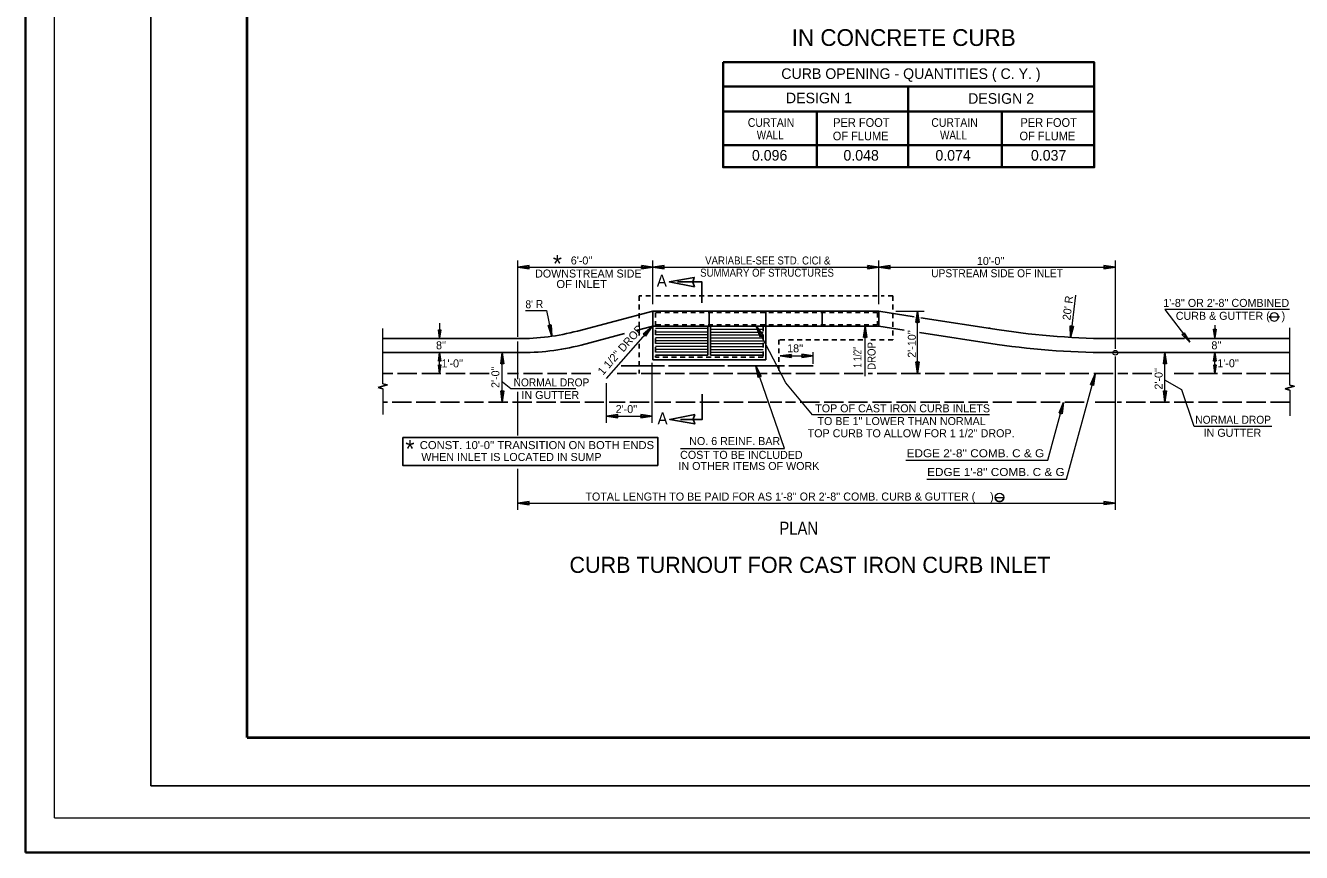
# Model space of a CAD drawing. Extents: x 392 to 763, y 50 to 324.
# Drawn here: x 391.9 to 590.8, y 50.5 to 179.3 of the extents above; entities that cross this region are included whole.
import ezdxf

# ---------------------------------------------------------------- set-up
doc = ezdxf.new("R2010")
doc.units = 0
doc.header["$LTSCALE"] = 0.5
doc.header["$PDMODE"] = 32
doc.header["$PDSIZE"] = 0.25
doc.linetypes.add('LONG_DASHED', pattern=[7.5, 6, -1.5])
doc.linetypes.add('SHORT_DASHED', pattern=[2.7, 1.5, -1.2])
doc.layers.add('1', color=7, linetype='Continuous', lineweight=13)

msp = doc.modelspace()

# ---------------------------------------------------------------- linework, layer by layer
at = {"layer": '1'}
for p, q in [((396.4602, 55.8731), (396.4602, 285.8556)), ((468.6323, 130.846), (468.6323, 142.7269)), ((468.6323, 141.6874), (489.6579, 141.6874)), ((489.6579, 135.9051), (489.6579, 142.7269)), ((489.6579, 141.6874), (524.8937, 141.6874)), ((524.8937, 135.9051), (524.8937, 142.7269)), ((524.8937, 141.6874), (561.7537, 141.6874)), ((561.7537, 128.9393), (561.7537, 142.7269)), ((555.5369, 137.3268), (554.7623, 130.7791)), ((469.8176, 134.9307), (473.1286, 134.9307)), ((473.1286, 134.9307), (473.949, 130.9367)), ((527.5502, 134.8124), (531.9602, 134.8124)), ((530.9207, 125.1388), (530.9207, 134.8124)), ((585.8694, 133.9297), (587.1656, 133.9297)), ((447.5967, 123.5255), (447.5967, 132.1358)), ((456.4379, 132.9424), (456.4379, 130.5435)), ((482.4355, 124.3147), (489.3004, 132.1119)), ((498.259, 132.111), (490.0732, 132.111)), ((498.259, 131.5747), (490.0732, 131.5747)), ((498.6742, 132.0248), (505.9764, 132.0248)), ((498.6742, 131.5747), (506.1561, 131.5747)), ((506.1762, 132.0248), (506.8601, 132.0248)), ((506.5099, 131.5747), (506.8601, 131.5747)), ((522.7688, 124.7117), (522.7688, 132.4749)), ((577.2564, 132.667), (577.2564, 130.5435)), ((588.9375, 123.3192), (588.9375, 132.21)), ((468.6323, 124.2277), (468.6323, 130.1026)), ((498.259, 131.1247), (490.0732, 131.1247)), ((498.259, 130.6746), (490.0732, 130.6746)), ((498.259, 130.2245), (490.0732, 130.2245)), ((498.259, 129.7744), (490.0732, 129.7744)), ((498.259, 129.3243), (490.0732, 129.3243)), ((498.6742, 131.1247), (506.3284, 131.1247)), ((498.6742, 130.6746), (506.7849, 130.6746)), ((498.6742, 130.2245), (506.8042, 130.2245)), ((498.6742, 129.7744), (506.872, 129.7744)), ((498.6742, 129.3243), (506.8601, 129.3243)), ((506.6483, 130.6746), (506.8601, 130.6746)), ((506.7638, 130.2245), (506.8601, 130.2245)), ((456.4379, 125.1388), (456.4379, 128.3802)), ((466.2169, 120.6462), (466.2169, 128.3802)), ((498.259, 128.8733), (490.0732, 128.8733)), ((498.259, 128.4232), (490.0732, 128.4232)), ((498.6742, 128.8733), (506.8601, 128.8733)), ((498.6742, 128.4232), (506.8601, 128.4232)), ((509.4973, 127.8577), (514.6517, 127.8577)), ((514.6517, 126.6147), (514.6517, 128.4398)), ((561.7537, 103.8768), (561.7537, 127.7504)), ((569.4757, 120.6462), (569.4757, 128.3802)), ((577.2564, 125.1388), (577.2564, 128.3802)), ((489.5672, 117.4287), (489.5672, 126.7806)), ((482.4456, 117.4287), (482.4456, 123.6254)), ((447.5967, 122.7234), (447.5967, 118.7185)), ((468.6323, 115.4543), (468.6323, 122.244)), ((588.9375, 122.5172), (588.9375, 118.5333)), ((482.4456, 118.4682), (489.5672, 118.4682)), ((468.6323, 103.8768), (468.6323, 110.2659)), ((543.0363, 105.8109), (544.3563, 105.8109)), ((543.0409, 105.8082), (543.0363, 105.8109)), ((468.6323, 104.9162), (561.7537, 104.9162)), ((396.4602, 55.8731), (756.4335, 55.8731))]:
    msp.add_line(p, q, dxfattribs=at)
at = {"layer": '1', "lineweight": 40}
for q in [(426.4577, 273.3572), (751.4335, 68.3722)]:
    msp.add_line((426.4577, 68.3722), q, dxfattribs=at)
at = {"layer": '1', "lineweight": 35}
for p, q in [((500.789, 169.8541), (558.5108, 169.8541)), ((529.4907, 157.2643), (529.4907, 169.8541)), ((500.789, 165.9297), (558.5108, 165.9297)), ((515.2299, 157.2643), (515.2299, 165.9297)), ((544.0537, 157.2643), (544.0537, 165.9297)), ((500.789, 160.6976), (558.5108, 160.6976))]:
    msp.add_line(p, q, dxfattribs=at)
at = {"layer": '1', "lineweight": 25}
for p, q in [((468.6332, 141.6865), (470.4033, 141.9303)), ((468.6332, 141.6865), (470.4033, 141.4436)), ((489.657, 141.6883), (487.8869, 141.9313)), ((489.657, 141.6883), (487.8869, 141.4454)), ((489.6579, 141.6865), (491.428, 141.9303)), ((489.6579, 141.6865), (491.428, 141.4436)), ((524.8937, 141.6883), (523.1236, 141.9313)), ((524.8937, 141.6883), (523.1236, 141.4454)), ((524.8946, 141.6865), (526.6647, 141.9303)), ((524.8946, 141.6865), (526.6647, 141.4436)), ((561.7537, 141.6883), (559.9837, 141.9313)), ((561.7537, 141.6883), (559.9837, 141.4454)), ((489.6579, 134.8124), (489.6579, 127.2462)), ((498.4671, 134.8124), (498.4671, 132.4749)), ((507.2753, 134.8124), (507.2753, 129.7341)), ((516.0845, 134.8124), (516.0845, 132.4749)), ((524.8937, 134.8124), (524.8937, 132.4749)), ((524.8937, 134.8124), (530.3808, 133.9691)), ((530.9198, 134.8124), (530.6769, 133.0423)), ((530.9198, 134.8124), (531.1637, 133.0423)), ((531.4543, 133.8041), (543.6643, 131.9258)), ((456.4379, 130.6122), (456.2555, 131.9396)), ((456.4379, 130.6122), (456.6203, 131.9396)), ((473.9499, 130.9367), (473.355, 132.6225)), ((473.9499, 130.9367), (473.8317, 132.7197)), ((485.2735, 131.3245), (478.4883, 129.5443)), ((489.6579, 132.4749), (487.0839, 131.7993)), ((489.5305, 132.4007), (488.1775, 131.2328)), ((489.5305, 132.4007), (488.5433, 130.9111)), ((505.805, 132.4749), (489.6579, 132.4749)), ((498.259, 132.4749), (498.259, 127.9732)), ((498.6742, 132.4749), (498.6742, 127.9732)), ((505.7995, 132.5235), (506.8564, 131.0825)), ((505.7995, 132.5235), (506.4283, 130.8506)), ((524.8937, 132.4749), (505.8701, 132.4749)), ((522.7679, 132.4749), (522.5241, 130.7039)), ((522.7679, 132.4749), (523.0108, 130.7039)), ((524.8937, 132.4749), (528.8473, 131.8672)), ((531.2379, 131.4996), (543.3132, 129.6424)), ((542.1453, 132.287), (542.1261, 132.1633)), ((554.7632, 130.7791), (554.7302, 132.5657)), ((554.7632, 130.7791), (555.2133, 132.5088)), ((573.3499, 129.9818), (572.5007, 131.4763)), ((577.2564, 130.6989), (577.0731, 132.0263)), ((577.2564, 130.6989), (577.4388, 132.0263)), ((468.7121, 130.5435), (447.5967, 130.5435)), ((507.2753, 129.6387), (507.2753, 127.2462)), ((572.5237, 130.5435), (561.9096, 130.5435)), ((573.3499, 129.9818), (572.129, 131.1918)), ((588.9375, 130.5435), (573.1772, 130.5435)), ((469.3748, 128.3802), (447.5967, 128.3802)), ((456.4379, 128.3792), (456.2555, 127.0519)), ((456.4379, 128.3792), (456.6203, 127.0519)), ((466.216, 128.3792), (465.9731, 126.6092)), ((466.216, 128.3792), (466.4598, 126.6092)), ((498.259, 127.9732), (490.0732, 127.9732)), ((498.6742, 127.9732), (506.8601, 127.9732)), ((509.4973, 127.8567), (511.2674, 128.1006)), ((509.4973, 127.8567), (511.2674, 127.6138)), ((514.6517, 127.8586), (512.8808, 128.1024)), ((514.6517, 127.8586), (512.8808, 127.6157)), ((588.9375, 128.3802), (561.7537, 128.3802)), ((569.4748, 128.3792), (569.231, 126.6092)), ((569.4748, 128.3792), (569.7178, 126.6092)), ((577.2564, 128.3792), (577.0731, 127.0519)), ((577.2564, 128.3792), (577.4388, 127.0519)), ((456.4388, 125.1388), (456.2564, 126.4662)), ((456.4388, 125.1388), (456.6212, 126.4662)), ((491.5023, 126.303), (484.7317, 126.303)), ((507.2753, 127.2462), (489.6579, 127.2462)), ((500.8385, 126.303), (492.1118, 126.303)), ((510.1747, 126.303), (501.3802, 126.303)), ((505.7537, 126.2352), (506.5704, 124.6448)), ((505.7537, 126.2352), (506.1112, 124.4834)), ((514.6517, 126.303), (510.8512, 126.303)), ((530.9217, 125.1388), (530.6788, 126.9089)), ((530.9217, 125.1388), (531.1655, 126.9089)), ((577.2573, 125.1388), (577.0749, 126.4662)), ((577.2573, 125.1388), (577.4398, 126.4662)), ((558.583, 125.0197), (557.8845, 123.3742)), ((558.583, 125.0197), (558.3547, 123.2468)), ((447.5967, 122.7234), (446.8899, 122.9123)), ((466.2178, 120.6472), (465.9749, 122.4172)), ((466.2178, 120.6472), (466.4617, 122.4172)), ((569.4757, 120.6472), (569.2328, 122.4172)), ((569.4757, 120.6472), (569.7196, 122.4172)), ((588.9375, 122.5172), (588.2307, 122.706)), ((553.6834, 120.5784), (552.9822, 118.9348)), ((553.6834, 120.5784), (553.4515, 118.8065)), ((482.4456, 118.4682), (484.2157, 118.7121)), ((482.4456, 118.4682), (484.2157, 118.2253)), ((489.5672, 118.4692), (487.7971, 118.713)), ((489.5672, 118.4692), (487.7971, 118.2262)), ((468.6332, 104.9153), (470.4033, 105.1592)), ((468.6332, 104.9153), (470.4033, 104.6724)), ((561.7537, 104.9172), (559.9837, 105.161)), ((561.7537, 104.9172), (559.9837, 104.6743)), ((411.4593, 60.8731), (756.4335, 60.8731))]:
    msp.add_line(p, q, dxfattribs=at)
at = {"layer": '1', "linetype": 'SHORT_DASHED', "lineweight": 25}
for p, q in [((487.5377, 137.2031), (487.5377, 130.6617)), ((489.3279, 137.2031), (487.5377, 137.2031)), ((524.6608, 137.2031), (490.02, 137.2031)), ((527.0772, 137.2031), (525.2365, 137.2031)), ((527.0772, 137.2031), (527.0772, 130.3712)), ((490.0732, 134.6043), (490.0732, 127.6615)), ((524.6856, 134.6043), (490.0732, 134.6043)), ((524.6856, 134.6043), (524.6856, 132.683)), ((524.6856, 132.683), (489.6579, 132.683)), ((506.8601, 132.4749), (506.8601, 129.8404)), ((487.5377, 129.7387), (487.5377, 125.1388)), ((506.8601, 129.9156), (506.8601, 127.6615)), ((509.2929, 130.3712), (509.2929, 125.1388)), ((522.3884, 130.3712), (509.2929, 130.3712)), ((527.0772, 130.3712), (523.3032, 130.3712)), ((506.8601, 127.6615), (490.0732, 127.6615))]:
    msp.add_line(p, q, dxfattribs=at)
at = {"layer": '1', "linetype": 'LONG_DASHED', "lineweight": 25}
for p, q in [((464.159, 125.1388), (447.5967, 125.1388)), ((480.0054, 125.1388), (467.0557, 125.1388)), ((505.8701, 125.1388), (483.6941, 125.1388)), ((522.47, 125.1388), (506.4421, 125.1388)), ((561.3908, 125.1388), (523.2198, 125.1388)), ((567.4334, 125.1388), (562.1397, 125.1388)), ((588.9375, 125.1388), (570.3154, 125.1388)), ((482.0652, 120.6462), (447.5967, 120.6462)), ((489.0978, 120.6462), (482.8727, 120.6462)), ((507.5091, 120.6462), (489.9622, 120.6462)), ((509.7897, 120.6462), (507.9665, 120.6462)), ((556.8945, 120.6462), (510.3663, 120.6462)), ((561.6208, 120.6462), (557.8744, 120.6462)), ((588.9375, 120.6462), (562.0242, 120.6462))]:
    msp.add_line(p, q, dxfattribs=at)
at = {"layer": '1', "lineweight": 35}
for points in [[(391.9243, 50.4672), (762.9427, 50.4672), (762.9427, 323.9597), (391.9243, 323.9597)], [(500.626, 173.6145), (558.4659, 173.6145), (558.4659, 157.2643), (500.626, 157.2643)]]:
    msp.add_lwpolyline(points, close=True, dxfattribs=at)
at = {"layer": '1', "lineweight": 25}
for points in [[(411.4593, 60.8731), (411.4593, 280.8564), (756.4335, 280.8564)], [(470.4033, 141.9303), (470.2668, 141.6838), (470.4033, 141.4436)], [(487.8869, 141.4454), (488.0244, 141.6911), (487.8869, 141.9313)], [(491.428, 141.9303), (491.2914, 141.6838), (491.428, 141.4436)], [(523.1236, 141.4454), (523.2602, 141.6911), (523.1236, 141.9313)], [(526.6647, 141.9303), (526.5272, 141.6838), (526.6647, 141.4436)], [(559.9837, 141.4454), (560.1202, 141.6911), (559.9837, 141.9313)], [(493.507, 139.3802), (497.3222, 139.3802), (497.3222, 136.1416)], [(524.8937, 134.8124), (489.6579, 134.8124), (477.9145, 131.7306)], [(456.6203, 131.9396), (456.4361, 131.8369), (456.2555, 131.9396)], [(473.355, 132.6225), (473.6236, 132.5373), (473.8317, 132.7197)], [(488.5433, 130.9111), (488.4488, 131.176), (488.1775, 131.2328)], [(531.1637, 133.0423), (530.918, 133.1789), (530.6769, 133.0423)], [(554.7302, 132.5657), (554.9576, 132.4007), (555.2133, 132.5088)], [(572.129, 131.1918), (572.3968, 131.2309), (572.5007, 131.4763)], [(577.4388, 132.0263), (577.2537, 131.9236), (577.0731, 132.0263)], [(506.8564, 131.0825), (506.575, 131.0853), (506.4283, 130.8506)], [(523.0108, 130.7039), (522.7652, 130.8414), (522.5241, 130.7039)], [(511.2674, 128.1006), (511.1308, 127.8549), (511.2674, 127.6138)], [(512.8808, 127.6157), (513.0182, 127.8613), (512.8808, 128.1024)], [(456.6203, 127.0519), (456.4361, 127.1546), (456.2555, 127.0519)], [(456.2564, 126.4662), (456.4407, 126.3635), (456.6212, 126.4662)], [(466.4598, 126.6092), (466.2142, 126.7467), (465.9731, 126.6092)], [(530.6788, 126.9089), (530.9244, 126.7723), (531.1655, 126.9089)], [(569.7178, 126.6092), (569.4721, 126.7467), (569.231, 126.6092)], [(577.4388, 127.0519), (577.2537, 127.1546), (577.0731, 127.0519)], [(577.0749, 126.4662), (577.2592, 126.3635), (577.4398, 126.4662)], [(447.5967, 123.5255), (448.2823, 123.3422), (446.8899, 122.9123)], [(506.5704, 124.6448), (506.2927, 124.6924), (506.1112, 124.4834)], [(558.3547, 123.2468), (558.1531, 123.4439), (557.8845, 123.3742)], [(588.9375, 123.3192), (589.6223, 123.1368), (588.2307, 122.706)], [(465.9749, 122.4172), (466.2206, 122.2807), (466.4617, 122.4172)], [(493.9681, 117.9641), (497.3799, 117.9641), (497.3799, 121.8948)], [(569.2328, 122.4172), (569.4785, 122.2807), (569.7196, 122.4172)], [(484.2157, 118.7121), (484.0782, 118.4664), (484.2157, 118.2253)], [(487.7971, 118.2262), (487.9337, 118.4719), (487.7971, 118.713)], [(553.4515, 118.8065), (553.2507, 119.0036), (552.9822, 118.9348)], [(470.4033, 105.1592), (470.2668, 104.9135), (470.4033, 104.6724)], [(559.9837, 104.6743), (560.1202, 104.9199), (559.9837, 105.161)]]:
    msp.add_lwpolyline(points, dxfattribs=at)
for points in [[(496.1497, 138.6441), (495.9041, 139.3692), (496.1452, 140.0988), (492.2457, 139.3847)], [(496.2066, 118.6992), (495.9609, 117.9751), (496.2029, 117.2445), (492.3034, 117.9586)], [(450.7179, 115.149), (490.4343, 115.149), (490.4343, 110.8003), (450.7179, 110.8003)]]:
    msp.add_lwpolyline(points, close=True, dxfattribs=at)
at = {"layer": '1'}
for points in [[(588.9036, 135.0902), (569.44, 135.0902), (573.3499, 129.9818)], [(542.138, 118.6818), (514.5784, 118.6818), (510.3865, 123.6612), (505.948, 132.2522)], [(493.9751, 113.4477), (510.2132, 113.4477), (505.8701, 125.8923)], [(477.6853, 122.7106), (467.5406, 122.7023), (466.2728, 123.7409)], [(532.3727, 108.6297), (554.1381, 108.6297), (558.5839, 125.0197)], [(586.1132, 116.865), (574.0362, 116.865), (572.102, 122.5868), (569.451, 124.0865)], [(529.0947, 111.6226), (551.2359, 111.6226), (553.6843, 120.5784)]]:
    msp.add_lwpolyline(points, dxfattribs=at)
for centre, radius in [((561.7521, 128.3448), 0.3714), ((543.6962, 105.8101), 0.66)]:
    msp.add_circle(centre, radius, dxfattribs=at)
for centre, radius, start, end in [((586.5174, 133.9294), 0.6484, 0.00383, 179.9963), ((586.5174, 133.9294), 0.6484, 179.9963, 0.00681), ((543.6961, 105.809), 0.655, 180.08234, 0.16015)]:
    msp.add_arc(centre, radius, start, end, dxfattribs=at)
at = {"layer": '1', "lineweight": 25}
for centre, radius, start, end in [((468.7123, 166.7989), 36.2552, 270, 284.70376), ((561.7539, 249.571), 119.0274, 261.25851, 270), ((469.2469, 165.5249), 37.1489, 269.17556, 284.40504), ((560.8944, 251.1086), 122.7317, 261.7642, 270.40128)]:
    msp.add_arc(centre, radius, start, end, dxfattribs=at)
at = {"layer": '1'}
for p in [(585.8694, 133.9297), (587.1656, 133.9297)]:
    msp.add_point(p, dxfattribs=at)

# ---------------------------------------------------------------- texts
for s, height, p in [('IN CONCRETE CURB', 2.61, (511.3234, 176.1638)), ('CURB OPENING - QUANTITIES ( C. Y. )', 1.648, (509.6983, 171.0176)), ('DESIGN 1', 1.648, (510.4242, 167.2323)), ('DESIGN 2', 1.648, (538.8045, 167.1513)), ('0.096', 1.648, (505.1211, 158.2943)), ('0.048', 1.648, (519.3814, 158.2943)), ('0.074', 1.648, (533.709, 158.2943)), ('0.037', 1.648, (548.5961, 158.2943)), ('*', 2.73, (474.0902, 140.8624)), ("6'-0''", 1.247, (476.897, 142.1063)), ("10'-0''", 1.247, (540.1791, 142.0321)), ('DOWNSTREAM SIDE ', 1.247, (471.3347, 140.0686)), ("1'-8'' OR 2'-8'' COMBINED", 1.247, (569.2228, 135.4917)), ('CURB & GUTTER (    )', 1.247, (571.1734, 133.4796)), ("8''", 1.247, (455.8954, 128.8881)), ("18''", 1.247, (510.6129, 128.4077)), ("8''", 1.247, (576.7233, 128.8854)), ("1'-0''", 1.247, (456.7468, 126.0692)), ("1'-0''", 1.247, (577.6487, 126.0922)), ('IN GUTTER', 1.247, (469.2107, 121.1422)), ("2'-0''", 1.247, (483.8884, 118.9458)), ('TOP OF CAST IRON CURB INLETS', 1.247, (514.9854, 119.0641)), ("TO BE 1'' LOWER THAN NORMAL", 1.247, (515.3347, 117.0795)), ("TOP CURB TO ALLOW FOR 1 1/2'' DROP.", 1.247, (513.8084, 115.1792)), ('IN GUTTER', 1.247, (575.5102, 115.2507)), ('*', 2.73, (451.1185, 112.0186)), ('NO. 6 REINF. BAR', 1.247, (495.3476, 113.9622)), ('WHEN INLET IS LOCATED IN SUMP', 1.247, (453.6045, 111.4814)), ('COST TO BE INCLUDED', 1.247, (493.9314, 111.8096)), ('IN OTHER ITEMS OF WORK', 1.247, (493.6731, 110.078)), ("TOTAL LENGTH TO BE PAID FOR AS 1'-8'' OR 2'-8'' COMB. CURB & GUTTER (     )", 1.247, (479.174, 105.3122)), ('CURB TURNOUT FOR CAST IRON CURB INLET', 2.509, (476.6902, 94.0417))]:
    msp.add_text(s, height=height, dxfattribs=at).set_placement(p)
for s, height, width, p in [('CURTAIN', 1.352, 0.9, (504.4817, 163.5529)), ('PER FOOT', 1.352, 0.95, (517.7821, 163.5529)), ('CURTAIN', 1.352, 0.9, (533.0756, 163.5529)), ('PER FOOT', 1.352, 0.95, (546.97, 163.5529)), ('WALL', 1.352, 0.85, (505.8732, 161.6284)), ('OF FLUME', 1.352, 0.95, (517.7219, 161.4558)), ('WALL', 1.352, 0.85, (534.4403, 161.5874)), ('OF FLUME', 1.352, 0.95, (546.8165, 161.4558)), ('VARIABLE-SEE STD. CICI &', 1.247, 0.9, (497.8309, 142.1027)), ('SUMMARY OF STRUCTURES', 1.247, 0.9, (497.0554, 140.2024)), ('UPSTREAM SIDE OF INLET', 1.247, 0.95, (533.0676, 140.1144)), (' OF INLET', 1.247, 1.05, (474.1571, 138.4332)), ('A', 1.871, 0.95, (490.2849, 138.6267)), ('NORMAL DROP ', 1.247, 0.95, (467.9861, 123.1029)), ('A', 1.871, 0.95, (490.4004, 117.1702)), ('NORMAL DROP ', 1.247, 0.95, (574.2122, 117.2839)), ("CONST. 10'-0'' TRANSITION ON BOTH ENDS ", 1.247, 1.05, (453.3597, 113.3322)), ("EDGE 2'-8'' COMB. C & G", 1.247, 1.1, (529.2222, 112.0617)), ("EDGE 1'-8'' COMB. C & G", 1.247, 1.1, (532.4213, 109.1366)), ('PLAN', 2.031, 0.85, (509.3992, 99.9855))]:
    msp.add_text(s, height=height, dxfattribs=dict(at, width=width)).set_placement(p)
for s, rotation, width, p in [("8' R", 1.118, 0.95, (469.8451, 135.268)), ('DROP', 90, 0.9, (524.3794, 125.6751)), ("1 1/2''", 90, 0.75, (522.1886, 126.0289))]:
    msp.add_text(s, height=1.247, rotation=rotation, dxfattribs=dict(at, width=width)).set_placement(p)
for s, rotation, p in [("20' R", 83.255, (554.7413, 133.3439)), ("1 1/2'' DROP", 48.637, (481.8992, 124.752)), ("2'-10''", 90, (530.6558, 127.5707)), ("2'-0''", 90, (465.7696, 122.8673)), ("2'-0''", 90, (569.1164, 122.6162))]:
    msp.add_text(s, height=1.247, rotation=rotation, dxfattribs=at).set_placement(p)

doc.saveas('drawing.dxf')
